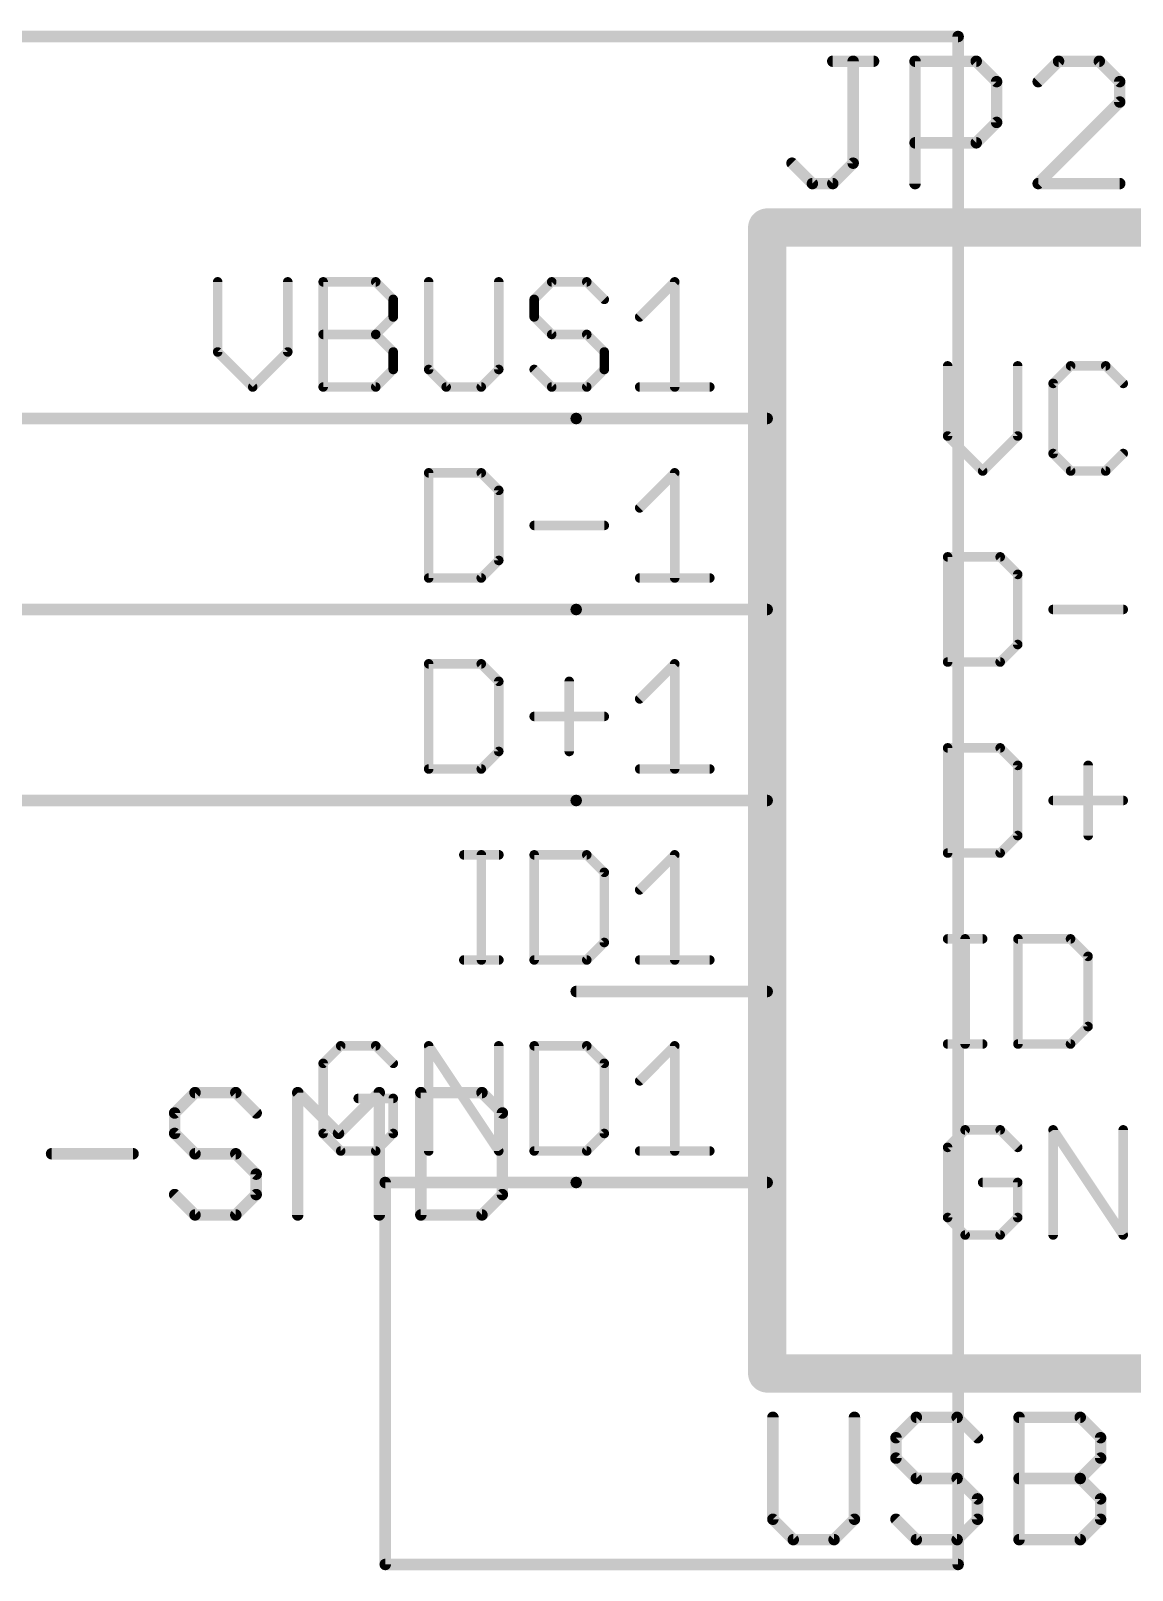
# Model space of a CAD drawing. Extents: x -12 to 175, y 0 to 78.
# Drawn here: x 107.05 to 121.7, y 17.7 to 38.18 of the extents above; entities that cross this region are included whole.
import ezdxf

# ---------------------------------------------------------------- set-up
doc = ezdxf.new("R2010")
doc.units = 0
for name, color, linetype in [('91', 82, 'CONTINUOUS'), ('94', 22, 'CONTINUOUS'), ('95', 253, 'CONTINUOUS'), ('96', 253, 'CONTINUOUS')]:
    doc.layers.add(name, color=color, linetype=linetype)

msp = doc.modelspace()

# ---------------------------------------------------------------- linework, layer by layer
at = {"layer": '91', "const_width": 0.1524}
for points in [[(119.38, 38.1), (96.52, 38.1)], [(119.38, 17.78), (119.38, 38.1)], [(96.52, 33.02), (114.3, 33.02)], [(96.52, 30.48), (114.3, 30.48)], [(96.52, 27.94), (114.3, 27.94)], [(114.3, 22.86), (111.76, 22.86)], [(111.76, 22.86), (111.76, 17.78)], [(111.76, 17.78), (119.38, 17.78)]]:
    msp.add_lwpolyline(points, dxfattribs=at)
at = {"layer": '91', "const_width": 0.0762}
for points in [[(119.4181, 38.1, 1), (119.3419, 38.1)], [(119.38, 38.0619, 1), (119.38, 38.1381)], [(114.3, 32.9819, 1), (114.3, 33.0581)], [(114.3, 30.4419, 1), (114.3, 30.5181)], [(114.3, 27.9019, 1), (114.3, 27.9781)], [(111.76, 22.8981, 1), (111.76, 22.8219)], [(111.7981, 22.86, 1), (111.7219, 22.86)], [(114.3, 22.8219, 1), (114.3, 22.8981)], [(111.76, 17.8181, 1), (111.76, 17.7419)], [(111.7219, 17.78, 1), (111.7981, 17.78)], [(119.3419, 17.78, 1), (119.4181, 17.78)], [(119.38, 17.7419, 1), (119.38, 17.8181)]]:
    msp.add_lwpolyline(points, format="xyb", dxfattribs=at)
at = {"layer": '94'}
for points, const_width in [([(116.84, 35.56), (116.84, 20.32)], 0.508), ([(127, 35.56), (116.84, 35.56)], 0.508), ([(114.3, 33.02), (116.84, 33.02)], 0.1524), ([(114.3, 30.48), (116.84, 30.48)], 0.1524), ([(114.3, 27.94), (116.84, 27.94)], 0.1524), ([(114.3, 25.4), (116.84, 25.4)], 0.1524), ([(114.3, 22.86), (116.84, 22.86)], 0.1524), ([(116.84, 20.32), (127, 20.32)], 0.508)]:
    msp.add_lwpolyline(points, dxfattribs=dict(at, const_width=const_width))
for points, const_width in [([(116.967, 35.56, 1), (116.713, 35.56)], 0.254), ([(116.84, 35.687, 1), (116.84, 35.433)], 0.254), ([(114.3, 33.0581, 1), (114.3, 32.9819)], 0.0762), ([(116.84, 32.9819, 1), (116.84, 33.0581)], 0.0762), ([(114.3, 30.5181, 1), (114.3, 30.4419)], 0.0762), ([(116.84, 30.4419, 1), (116.84, 30.5181)], 0.0762), ([(114.3, 27.9781, 1), (114.3, 27.9019)], 0.0762), ([(116.84, 27.9019, 1), (116.84, 27.9781)], 0.0762), ([(114.3, 25.4381, 1), (114.3, 25.3619)], 0.0762), ([(116.84, 25.3619, 1), (116.84, 25.4381)], 0.0762), ([(114.3, 22.8981, 1), (114.3, 22.8219)], 0.0762), ([(116.84, 22.8219, 1), (116.84, 22.8981)], 0.0762), ([(116.84, 20.447, 1), (116.84, 20.193)], 0.254), ([(116.713, 20.32, 1), (116.967, 20.32)], 0.254)]:
    msp.add_lwpolyline(points, format="xyb", dxfattribs=dict(at, const_width=const_width))
at = {"layer": '95'}
for points, const_width in [([(117.7125, 37.7712), (118.2549, 37.7712)], 0.1524), ([(117.9837, 36.4154), (117.9837, 37.7712)], 0.1524), ([(118.8074, 36.1442), (118.8074, 37.7712)], 0.1524), ([(118.8074, 37.7712), (119.6209, 37.7712)], 0.1524), ([(119.6209, 37.7712), (119.892, 37.5)], 0.1524), ([(120.7157, 37.7712), (120.4445, 37.5)], 0.1524), ([(121.258, 37.7712), (120.7157, 37.7712)], 0.1524), ([(121.5292, 37.5), (121.258, 37.7712)], 0.1524), ([(119.892, 37.5), (119.892, 36.9577)], 0.1524), ([(121.5292, 37.2289), (121.5292, 37.5)], 0.1524), ([(120.4445, 36.1442), (121.5292, 37.2289)], 0.1524), ([(119.892, 36.9577), (119.6209, 36.6865)], 0.1524), ([(119.6209, 36.6865), (118.8074, 36.6865)], 0.1524), ([(117.1702, 36.4154), (117.4414, 36.1442)], 0.1524), ([(117.7125, 36.1442), (117.9837, 36.4154)], 0.1524), ([(117.4414, 36.1442), (117.7125, 36.1442)], 0.1524), ([(121.5292, 36.1442), (120.4445, 36.1442)], 0.1524), ([(109.5315, 34.8373), (109.5315, 33.9052)], 0.127), ([(110.4636, 33.9052), (110.4636, 34.8373)], 0.127), ([(110.9348, 33.4391), (110.9348, 34.8373)], 0.127), ([(110.9348, 34.8373), (111.6339, 34.8373)], 0.127), ([(111.6339, 34.8373), (111.8669, 34.6043)], 0.127), ([(112.3381, 34.8373), (112.3381, 33.6721)], 0.127), ([(113.2702, 33.6721), (113.2702, 34.8373)], 0.127), ([(113.9744, 34.8373), (113.7413, 34.6043)], 0.127), ([(114.4404, 34.8373), (113.9744, 34.8373)], 0.127), ([(114.6735, 34.6043), (114.4404, 34.8373)], 0.127), ([(115.1446, 34.3712), (115.6107, 34.8373)], 0.127), ([(115.6107, 34.8373), (115.6107, 33.4391)], 0.127), ([(111.8669, 34.6043), (111.8669, 34.3712)], 0.127), ([(113.7413, 34.6043), (113.7413, 34.3712)], 0.127), ([(111.8669, 34.3712), (111.6339, 34.1382)], 0.127), ([(113.7413, 34.3712), (113.9744, 34.1382)], 0.127), ([(110.9348, 34.1382), (111.6339, 34.1382)], 0.127), ([(111.6339, 34.1382), (111.8669, 33.9052)], 0.127), ([(113.9744, 34.1382), (114.4404, 34.1382)], 0.127), ([(114.4404, 34.1382), (114.6735, 33.9052)], 0.127), ([(109.5315, 33.9052), (109.9976, 33.4391)], 0.127), ([(109.9976, 33.4391), (110.4636, 33.9052)], 0.127), ([(111.8669, 33.9052), (111.8669, 33.6721)], 0.127), ([(114.6735, 33.9052), (114.6735, 33.6721)], 0.127), ([(119.2403, 33.7197), (119.2403, 32.7876)], 0.127), ([(120.1724, 32.7876), (120.1724, 33.7197)], 0.127), ([(120.8766, 33.7197), (120.6436, 33.4867)], 0.127), ([(121.3427, 33.7197), (120.8766, 33.7197)], 0.127), ([(121.5757, 33.4867), (121.3427, 33.7197)], 0.127), ([(111.8669, 33.6721), (111.6339, 33.4391)], 0.127), ([(112.3381, 33.6721), (112.5711, 33.4391)], 0.127), ([(113.0372, 33.4391), (113.2702, 33.6721)], 0.127), ([(113.9744, 33.4391), (113.7413, 33.6721)], 0.127), ([(114.6735, 33.6721), (114.4404, 33.4391)], 0.127), ([(111.6339, 33.4391), (110.9348, 33.4391)], 0.127), ([(112.5711, 33.4391), (113.0372, 33.4391)], 0.127), ([(114.4404, 33.4391), (113.9744, 33.4391)], 0.127), ([(115.1446, 33.4391), (116.0767, 33.4391)], 0.127), ([(120.6436, 33.4867), (120.6436, 32.5545)], 0.127), ([(119.2403, 32.7876), (119.7064, 32.3215)], 0.127), ([(119.7064, 32.3215), (120.1724, 32.7876)], 0.127), ([(120.6436, 32.5545), (120.8766, 32.3215)], 0.127), ([(121.3427, 32.3215), (121.5757, 32.5545)], 0.127), ([(112.3381, 32.2973), (112.3381, 30.8991)], 0.127), ([(113.0372, 32.2973), (112.3381, 32.2973)], 0.127), ([(113.2702, 32.0643), (113.0372, 32.2973)], 0.127), ([(115.1446, 31.8312), (115.6107, 32.2973)], 0.127), ([(115.6107, 32.2973), (115.6107, 30.8991)], 0.127), ([(120.8766, 32.3215), (121.3427, 32.3215)], 0.127), ([(113.2702, 31.1321), (113.2702, 32.0643)], 0.127), ([(113.7413, 31.5982), (114.6735, 31.5982)], 0.127), ([(113.0372, 30.8991), (113.2702, 31.1321)], 0.127), ([(119.2403, 31.1797), (119.2403, 29.7815)], 0.127), ([(119.9394, 31.1797), (119.2403, 31.1797)], 0.127), ([(120.1724, 30.9467), (119.9394, 31.1797)], 0.127), ([(112.3381, 30.8991), (113.0372, 30.8991)], 0.127), ([(115.1446, 30.8991), (116.0767, 30.8991)], 0.127), ([(120.1724, 30.0145), (120.1724, 30.9467)], 0.127), ([(120.6436, 30.4806), (121.5757, 30.4806)], 0.127), ([(119.9394, 29.7815), (120.1724, 30.0145)], 0.127), ([(112.3381, 29.7573), (112.3381, 28.3591)], 0.127), ([(113.0372, 29.7573), (112.3381, 29.7573)], 0.127), ([(113.2702, 29.5243), (113.0372, 29.7573)], 0.127), ([(115.1446, 29.2912), (115.6107, 29.7573)], 0.127), ([(115.6107, 29.7573), (115.6107, 28.3591)], 0.127), ([(119.2403, 29.7815), (119.9394, 29.7815)], 0.127), ([(113.2702, 28.5921), (113.2702, 29.5243)], 0.127), ([(114.2074, 29.5243), (114.2074, 28.5921)], 0.127), ([(113.7413, 29.0582), (114.6735, 29.0582)], 0.127), ([(119.2403, 28.6397), (119.2403, 27.2415)], 0.127), ([(119.9394, 28.6397), (119.2403, 28.6397)], 0.127), ([(120.1724, 28.4067), (119.9394, 28.6397)], 0.127), ([(113.0372, 28.3591), (113.2702, 28.5921)], 0.127), ([(120.1724, 27.4745), (120.1724, 28.4067)], 0.127), ([(121.1096, 28.4067), (121.1096, 27.4745)], 0.127), ([(112.3381, 28.3591), (113.0372, 28.3591)], 0.127), ([(115.1446, 28.3591), (116.0767, 28.3591)], 0.127), ([(120.6436, 27.9406), (121.5757, 27.9406)], 0.127), ([(119.9394, 27.2415), (120.1724, 27.4745)], 0.127), ([(112.8058, 27.2173), (113.2719, 27.2173)], 0.127), ([(113.0389, 25.8191), (113.0389, 27.2173)], 0.127), ([(113.7413, 27.2173), (113.7413, 25.8191)], 0.127), ([(114.4404, 27.2173), (113.7413, 27.2173)], 0.127), ([(114.6735, 26.9843), (114.4404, 27.2173)], 0.127), ([(115.1446, 26.7512), (115.6107, 27.2173)], 0.127), ([(115.6107, 27.2173), (115.6107, 25.8191)], 0.127), ([(119.2403, 27.2415), (119.9394, 27.2415)], 0.127), ([(114.6735, 26.0521), (114.6735, 26.9843)], 0.127), ([(114.4404, 25.8191), (114.6735, 26.0521)], 0.127), ([(119.2403, 26.0997), (119.7064, 26.0997)], 0.127), ([(119.4733, 24.7015), (119.4733, 26.0997)], 0.127), ([(120.1758, 26.0997), (120.1758, 24.7015)], 0.127), ([(120.8749, 26.0997), (120.1758, 26.0997)], 0.127), ([(121.1079, 25.8667), (120.8749, 26.0997)], 0.127), ([(112.8058, 25.8191), (113.2719, 25.8191)], 0.127), ([(113.7413, 25.8191), (114.4404, 25.8191)], 0.127), ([(115.1446, 25.8191), (116.0767, 25.8191)], 0.127), ([(121.1079, 24.9345), (121.1079, 25.8667)], 0.127), ([(120.8749, 24.7015), (121.1079, 24.9345)], 0.127), ([(111.1678, 24.6773), (110.9348, 24.4443)], 0.127), ([(111.6339, 24.6773), (111.1678, 24.6773)], 0.127), ([(111.8669, 24.4443), (111.6339, 24.6773)], 0.127), ([(112.3381, 23.2791), (112.3381, 24.6773)], 0.127), ([(112.3381, 24.6773), (113.2702, 23.2791)], 0.127), ([(113.2702, 23.2791), (113.2702, 24.6773)], 0.127), ([(113.7413, 24.6773), (113.7413, 23.2791)], 0.127), ([(114.4404, 24.6773), (113.7413, 24.6773)], 0.127), ([(114.6735, 24.4443), (114.4404, 24.6773)], 0.127), ([(115.1446, 24.2112), (115.6107, 24.6773)], 0.127), ([(115.6107, 24.6773), (115.6107, 23.2791)], 0.127), ([(119.2403, 24.7015), (119.7064, 24.7015)], 0.127), ([(120.1758, 24.7015), (120.8749, 24.7015)], 0.127), ([(110.9348, 24.4443), (110.9348, 23.5121)], 0.127), ([(114.6735, 23.5121), (114.6735, 24.4443)], 0.127), ([(111.8669, 23.9782), (111.4008, 23.9782)], 0.127), ([(111.8669, 23.5121), (111.8669, 23.9782)], 0.127), ([(110.9348, 23.5121), (111.1678, 23.2791)], 0.127), ([(111.6339, 23.2791), (111.8669, 23.5121)], 0.127), ([(114.4404, 23.2791), (114.6735, 23.5121)], 0.127), ([(119.4733, 23.5597), (119.2403, 23.3267)], 0.127), ([(119.9394, 23.5597), (119.4733, 23.5597)], 0.127), ([(120.1724, 23.3267), (119.9394, 23.5597)], 0.127), ([(120.6436, 22.1615), (120.6436, 23.5597)], 0.127), ([(120.6436, 23.5597), (121.5757, 22.1615)], 0.127), ([(121.5757, 22.1615), (121.5757, 23.5597)], 0.127), ([(111.1678, 23.2791), (111.6339, 23.2791)], 0.127), ([(113.7413, 23.2791), (114.4404, 23.2791)], 0.127), ([(115.1446, 23.2791), (116.0767, 23.2791)], 0.127), ([(119.2403, 23.3267), (119.2403, 22.3945)], 0.127), ([(120.1724, 22.8606), (119.7064, 22.8606)], 0.127), ([(120.1724, 22.3945), (120.1724, 22.8606)], 0.127), ([(119.2403, 22.3945), (119.4733, 22.1615)], 0.127), ([(119.9394, 22.1615), (120.1724, 22.3945)], 0.127), ([(119.4733, 22.1615), (119.9394, 22.1615)], 0.127)]:
    msp.add_lwpolyline(points, dxfattribs=dict(at, const_width=const_width))
for points, const_width in [([(117.7125, 37.8093, 1), (117.7125, 37.7331)], 0.0762), ([(118.0218, 37.7712, 1), (117.9456, 37.7712)], 0.0762), ([(118.2549, 37.7331, 1), (118.2549, 37.8093)], 0.0762), ([(118.8455, 37.7712, 1), (118.7693, 37.7712)], 0.0762), ([(118.8074, 37.8093, 1), (118.8074, 37.7331)], 0.0762), ([(119.6478, 37.7981, 1), (119.5939, 37.7442)], 0.0762), ([(119.6209, 37.7331, 1), (119.6209, 37.8093)], 0.0762), ([(120.7157, 37.8093, 1), (120.7157, 37.7331)], 0.0762), ([(120.7426, 37.7442, 1), (120.6887, 37.7981)], 0.0762), ([(121.2849, 37.7981, 1), (121.2311, 37.7442)], 0.0762), ([(121.258, 37.7331, 1), (121.258, 37.8093)], 0.0762), ([(119.9301, 37.5, 1), (119.8539, 37.5)], 0.0762), ([(119.8651, 37.4731, 1), (119.919, 37.527)], 0.0762), ([(120.4176, 37.527, 1), (120.4715, 37.4731)], 0.0762), ([(121.5673, 37.5, 1), (121.4911, 37.5)], 0.0762), ([(121.5022, 37.4731, 1), (121.5561, 37.527)], 0.0762), ([(121.4911, 37.2289, 1), (121.5673, 37.2289)], 0.0762), ([(121.5561, 37.2019, 1), (121.5022, 37.2558)], 0.0762), ([(119.8539, 36.9577, 1), (119.9301, 36.9577)], 0.0762), ([(119.919, 36.9308, 1), (119.8651, 36.9846)], 0.0762), ([(118.8074, 36.7246, 1), (118.8074, 36.6484)], 0.0762), ([(119.5939, 36.7135, 1), (119.6478, 36.6596)], 0.0762), ([(119.6209, 36.6484, 1), (119.6209, 36.7246)], 0.0762), ([(117.1971, 36.4423, 1), (117.1433, 36.3884)], 0.0762), ([(117.9456, 36.4154, 1), (118.0218, 36.4154)], 0.0762), ([(118.0106, 36.3884, 1), (117.9568, 36.4423)], 0.0762), ([(117.4414, 36.1823, 1), (117.4414, 36.1061)], 0.0762), ([(117.4144, 36.1173, 1), (117.4683, 36.1711)], 0.0762), ([(117.6856, 36.1711, 1), (117.7395, 36.1173)], 0.0762), ([(117.7125, 36.1061, 1), (117.7125, 36.1823)], 0.0762), ([(118.7693, 36.1442, 1), (118.8455, 36.1442)], 0.0762), ([(120.4445, 36.1823, 1), (120.4445, 36.1061)], 0.0762), ([(120.4176, 36.1711, 1), (120.4715, 36.1173)], 0.0762), ([(121.5292, 36.1061, 1), (121.5292, 36.1823)], 0.0762), ([(109.5633, 34.8373, 1), (109.4998, 34.8373)], 0.0635), ([(110.4954, 34.8373, 1), (110.4319, 34.8373)], 0.0635), ([(110.9665, 34.8373, 1), (110.903, 34.8373)], 0.0635), ([(110.9348, 34.869, 1), (110.9348, 34.8055)], 0.0635), ([(111.6563, 34.8597, 1), (111.6114, 34.8148)], 0.0635), ([(111.6339, 34.8055, 1), (111.6339, 34.869)], 0.0635), ([(112.3698, 34.8373, 1), (112.3063, 34.8373)], 0.0635), ([(113.3019, 34.8373, 1), (113.2384, 34.8373)], 0.0635), ([(113.9744, 34.869, 1), (113.9744, 34.8055)], 0.0635), ([(113.9968, 34.8148, 1), (113.9519, 34.8597)], 0.0635), ([(114.4629, 34.8597, 1), (114.418, 34.8148)], 0.0635), ([(114.4404, 34.8055, 1), (114.4404, 34.869)], 0.0635), ([(115.6424, 34.8373, 1), (115.5789, 34.8373)], 0.0635), ([(115.6331, 34.8148, 1), (115.5882, 34.8597)], 0.0635), ([(111.8987, 34.6043, 1), (111.8352, 34.6043)], 0.0635), ([(111.8445, 34.5818, 1), (111.8894, 34.6267)], 0.0635), ([(113.7731, 34.6043, 1), (113.7096, 34.6043)], 0.0635), ([(113.7189, 34.6267, 1), (113.7638, 34.5818)], 0.0635), ([(114.651, 34.5818, 1), (114.6959, 34.6267)], 0.0635), ([(111.8352, 34.3712, 1), (111.8987, 34.3712)], 0.0635), ([(111.8894, 34.3488, 1), (111.8445, 34.3937)], 0.0635), ([(113.7096, 34.3712, 1), (113.7731, 34.3712)], 0.0635), ([(113.7638, 34.3937, 1), (113.7189, 34.3488)], 0.0635), ([(115.1222, 34.3937, 1), (115.1671, 34.3488)], 0.0635), ([(110.9348, 34.1699, 1), (110.9348, 34.1064)], 0.0635), ([(111.6563, 34.1606, 1), (111.6114, 34.1157)], 0.0635), ([(111.6114, 34.1606, 1), (111.6563, 34.1157)], 0.0635), ([(111.6339, 34.1064, 1), (111.6339, 34.1699)], 0.0635), ([(113.9744, 34.1699, 1), (113.9744, 34.1064)], 0.0635), ([(113.9519, 34.1157, 1), (113.9968, 34.1606)], 0.0635), ([(114.4629, 34.1606, 1), (114.418, 34.1157)], 0.0635), ([(114.4404, 34.1064, 1), (114.4404, 34.1699)], 0.0635), ([(109.4998, 33.9052, 1), (109.5633, 33.9052)], 0.0635), ([(109.554, 33.9276, 1), (109.5091, 33.8827)], 0.0635), ([(110.4319, 33.9052, 1), (110.4954, 33.9052)], 0.0635), ([(110.4861, 33.8827, 1), (110.4412, 33.9276)], 0.0635), ([(111.8987, 33.9052, 1), (111.8352, 33.9052)], 0.0635), ([(111.8445, 33.8827, 1), (111.8894, 33.9276)], 0.0635), ([(114.7052, 33.9052, 1), (114.6417, 33.9052)], 0.0635), ([(114.651, 33.8827, 1), (114.6959, 33.9276)], 0.0635), ([(119.2721, 33.7197, 1), (119.2086, 33.7197)], 0.0635), ([(120.2042, 33.7197, 1), (120.1407, 33.7197)], 0.0635), ([(120.8766, 33.7514, 1), (120.8766, 33.6879)], 0.0635), ([(120.8991, 33.6972, 1), (120.8542, 33.7421)], 0.0635), ([(121.3651, 33.7421, 1), (121.3202, 33.6972)], 0.0635), ([(121.3427, 33.6879, 1), (121.3427, 33.7514)], 0.0635), ([(111.8352, 33.6721, 1), (111.8987, 33.6721)], 0.0635), ([(111.8894, 33.6497, 1), (111.8445, 33.6946)], 0.0635), ([(112.3063, 33.6721, 1), (112.3698, 33.6721)], 0.0635), ([(112.3605, 33.6946, 1), (112.3156, 33.6497)], 0.0635), ([(113.2384, 33.6721, 1), (113.3019, 33.6721)], 0.0635), ([(113.2926, 33.6497, 1), (113.2477, 33.6946)], 0.0635), ([(113.7638, 33.6946, 1), (113.7189, 33.6497)], 0.0635), ([(114.6417, 33.6721, 1), (114.7052, 33.6721)], 0.0635), ([(114.6959, 33.6497, 1), (114.651, 33.6946)], 0.0635), ([(109.9751, 33.4616, 1), (110.02, 33.4166)], 0.0635), ([(109.9751, 33.4166, 1), (110.02, 33.4616)], 0.0635), ([(110.9348, 33.4709, 1), (110.9348, 33.4074)], 0.0635), ([(110.903, 33.4391, 1), (110.9665, 33.4391)], 0.0635), ([(111.6114, 33.4616, 1), (111.6563, 33.4166)], 0.0635), ([(111.6339, 33.4074, 1), (111.6339, 33.4709)], 0.0635), ([(112.5711, 33.4709, 1), (112.5711, 33.4074)], 0.0635), ([(112.5486, 33.4166, 1), (112.5935, 33.4616)], 0.0635), ([(113.0147, 33.4616, 1), (113.0596, 33.4166)], 0.0635), ([(113.0372, 33.4074, 1), (113.0372, 33.4709)], 0.0635), ([(113.9744, 33.4709, 1), (113.9744, 33.4074)], 0.0635), ([(113.9519, 33.4166, 1), (113.9968, 33.4616)], 0.0635), ([(114.418, 33.4616, 1), (114.4629, 33.4166)], 0.0635), ([(114.4404, 33.4074, 1), (114.4404, 33.4709)], 0.0635), ([(115.1446, 33.4709, 1), (115.1446, 33.4074)], 0.0635), ([(115.5789, 33.4391, 1), (115.6424, 33.4391)], 0.0635), ([(116.0767, 33.4074, 1), (116.0767, 33.4709)], 0.0635), ([(120.6753, 33.4867, 1), (120.6118, 33.4867)], 0.0635), ([(120.6211, 33.5091, 1), (120.666, 33.4642)], 0.0635), ([(121.5533, 33.4642, 1), (121.5982, 33.5091)], 0.0635), ([(119.2628, 32.81, 1), (119.2178, 32.7651)], 0.0635), ([(119.2086, 32.7876, 1), (119.2721, 32.7876)], 0.0635), ([(120.1407, 32.7876, 1), (120.2042, 32.7876)], 0.0635), ([(120.1949, 32.7651, 1), (120.15, 32.81)], 0.0635), ([(120.666, 32.577, 1), (120.6211, 32.5321)], 0.0635), ([(120.6118, 32.5545, 1), (120.6753, 32.5545)], 0.0635), ([(121.5982, 32.5321, 1), (121.5533, 32.577)], 0.0635), ([(112.3698, 32.2973, 1), (112.3063, 32.2973)], 0.0635), ([(112.3381, 32.329, 1), (112.3381, 32.2655)], 0.0635), ([(113.0596, 32.3197, 1), (113.0147, 32.2748)], 0.0635), ([(113.0372, 32.2655, 1), (113.0372, 32.329)], 0.0635), ([(115.6424, 32.2973, 1), (115.5789, 32.2973)], 0.0635), ([(115.6331, 32.2748, 1), (115.5882, 32.3197)], 0.0635), ([(119.6839, 32.344, 1), (119.7288, 32.299)], 0.0635), ([(119.6839, 32.299, 1), (119.7288, 32.344)], 0.0635), ([(120.8766, 32.3533, 1), (120.8766, 32.2897)], 0.0635), ([(120.8542, 32.299, 1), (120.8991, 32.344)], 0.0635), ([(121.3202, 32.344, 1), (121.3651, 32.299)], 0.0635), ([(121.3427, 32.2897, 1), (121.3427, 32.3533)], 0.0635), ([(113.3019, 32.0643, 1), (113.2384, 32.0643)], 0.0635), ([(113.2477, 32.0418, 1), (113.2926, 32.0867)], 0.0635), ([(115.1222, 31.8537, 1), (115.1671, 31.8088)], 0.0635), ([(113.7413, 31.6299, 1), (113.7413, 31.5664)], 0.0635), ([(114.6735, 31.5664, 1), (114.6735, 31.6299)], 0.0635), ([(113.2384, 31.1321, 1), (113.3019, 31.1321)], 0.0635), ([(113.2926, 31.1097, 1), (113.2477, 31.1546)], 0.0635), ([(119.2403, 31.2114, 1), (119.2403, 31.1479)], 0.0635), ([(119.2721, 31.1797, 1), (119.2086, 31.1797)], 0.0635), ([(119.9618, 31.2021, 1), (119.9169, 31.1572)], 0.0635), ([(119.9394, 31.1479, 1), (119.9394, 31.2114)], 0.0635), ([(112.3063, 30.8991, 1), (112.3698, 30.8991)], 0.0635), ([(112.3381, 30.9308, 1), (112.3381, 30.8674)], 0.0635), ([(113.0147, 30.9216, 1), (113.0596, 30.8766)], 0.0635), ([(113.0372, 30.8674, 1), (113.0372, 30.9308)], 0.0635), ([(115.1446, 30.9308, 1), (115.1446, 30.8674)], 0.0635), ([(115.5789, 30.8991, 1), (115.6424, 30.8991)], 0.0635), ([(116.0767, 30.8674, 1), (116.0767, 30.9308)], 0.0635), ([(120.2042, 30.9467, 1), (120.1407, 30.9467)], 0.0635), ([(120.15, 30.9242, 1), (120.1949, 30.9691)], 0.0635), ([(120.6436, 30.5123, 1), (120.6436, 30.4488)], 0.0635), ([(121.5757, 30.4488, 1), (121.5757, 30.5123)], 0.0635), ([(120.1407, 30.0145, 1), (120.2042, 30.0145)], 0.0635), ([(120.1949, 29.9921, 1), (120.15, 30.037)], 0.0635), ([(112.3698, 29.7573, 1), (112.3063, 29.7573)], 0.0635), ([(112.3381, 29.789, 1), (112.3381, 29.7255)], 0.0635), ([(113.0596, 29.7797, 1), (113.0147, 29.7348)], 0.0635), ([(113.0372, 29.7255, 1), (113.0372, 29.789)], 0.0635), ([(115.6424, 29.7573, 1), (115.5789, 29.7573)], 0.0635), ([(115.6331, 29.7348, 1), (115.5882, 29.7797)], 0.0635), ([(119.2403, 29.8133, 1), (119.2403, 29.7498)], 0.0635), ([(119.2086, 29.7815, 1), (119.2721, 29.7815)], 0.0635), ([(119.9169, 29.804, 1), (119.9618, 29.759)], 0.0635), ([(119.9394, 29.7498, 1), (119.9394, 29.8133)], 0.0635), ([(113.3019, 29.5243, 1), (113.2384, 29.5243)], 0.0635), ([(113.2477, 29.5018, 1), (113.2926, 29.5467)], 0.0635), ([(114.2392, 29.5243, 1), (114.1757, 29.5243)], 0.0635), ([(115.1222, 29.3137, 1), (115.1671, 29.2688)], 0.0635), ([(113.7413, 29.0899, 1), (113.7413, 29.0264)], 0.0635), ([(114.6735, 29.0264, 1), (114.6735, 29.0899)], 0.0635), ([(119.2403, 28.6714, 1), (119.2403, 28.6079)], 0.0635), ([(119.2721, 28.6397, 1), (119.2086, 28.6397)], 0.0635), ([(119.9618, 28.6621, 1), (119.9169, 28.6172)], 0.0635), ([(119.9394, 28.6079, 1), (119.9394, 28.6714)], 0.0635), ([(113.2384, 28.5921, 1), (113.3019, 28.5921)], 0.0635), ([(113.2926, 28.5697, 1), (113.2477, 28.6146)], 0.0635), ([(114.1757, 28.5921, 1), (114.2392, 28.5921)], 0.0635), ([(120.2042, 28.4067, 1), (120.1407, 28.4067)], 0.0635), ([(120.15, 28.3842, 1), (120.1949, 28.4291)], 0.0635), ([(121.1414, 28.4067, 1), (121.0779, 28.4067)], 0.0635), ([(112.3063, 28.3591, 1), (112.3698, 28.3591)], 0.0635), ([(112.3381, 28.3909, 1), (112.3381, 28.3274)], 0.0635), ([(113.0147, 28.3816, 1), (113.0596, 28.3366)], 0.0635), ([(113.0372, 28.3274, 1), (113.0372, 28.3909)], 0.0635), ([(115.1446, 28.3909, 1), (115.1446, 28.3274)], 0.0635), ([(115.5789, 28.3591, 1), (115.6424, 28.3591)], 0.0635), ([(116.0767, 28.3274, 1), (116.0767, 28.3909)], 0.0635), ([(120.6436, 27.9723, 1), (120.6436, 27.9088)], 0.0635), ([(121.5757, 27.9088, 1), (121.5757, 27.9723)], 0.0635), ([(120.1407, 27.4745, 1), (120.2042, 27.4745)], 0.0635), ([(120.1949, 27.4521, 1), (120.15, 27.497)], 0.0635), ([(121.0779, 27.4745, 1), (121.1414, 27.4745)], 0.0635), ([(112.8058, 27.249, 1), (112.8058, 27.1855)], 0.0635), ([(113.0706, 27.2173, 1), (113.0071, 27.2173)], 0.0635), ([(113.2719, 27.1855, 1), (113.2719, 27.249)], 0.0635), ([(113.7731, 27.2173, 1), (113.7096, 27.2173)], 0.0635), ([(113.7413, 27.249, 1), (113.7413, 27.1855)], 0.0635), ([(114.4629, 27.2397, 1), (114.418, 27.1948)], 0.0635), ([(114.4404, 27.1855, 1), (114.4404, 27.249)], 0.0635), ([(115.6424, 27.2173, 1), (115.5789, 27.2173)], 0.0635), ([(115.6331, 27.1948, 1), (115.5882, 27.2397)], 0.0635), ([(119.2403, 27.2733, 1), (119.2403, 27.2098)], 0.0635), ([(119.2086, 27.2415, 1), (119.2721, 27.2415)], 0.0635), ([(119.9169, 27.264, 1), (119.9618, 27.219)], 0.0635), ([(119.9394, 27.2098, 1), (119.9394, 27.2733)], 0.0635), ([(114.7052, 26.9843, 1), (114.6417, 26.9843)], 0.0635), ([(114.651, 26.9618, 1), (114.6959, 27.0067)], 0.0635), ([(115.1222, 26.7737, 1), (115.1671, 26.7288)], 0.0635), ([(114.6417, 26.0521, 1), (114.7052, 26.0521)], 0.0635), ([(114.6959, 26.0297, 1), (114.651, 26.0746)], 0.0635), ([(119.2403, 26.1314, 1), (119.2403, 26.0679)], 0.0635), ([(119.5051, 26.0997, 1), (119.4416, 26.0997)], 0.0635), ([(119.7064, 26.0679, 1), (119.7064, 26.1314)], 0.0635), ([(120.2076, 26.0997, 1), (120.1441, 26.0997)], 0.0635), ([(120.1758, 26.1314, 1), (120.1758, 26.0679)], 0.0635), ([(120.8974, 26.1221, 1), (120.8525, 26.0772)], 0.0635), ([(120.8749, 26.0679, 1), (120.8749, 26.1314)], 0.0635), ([(112.8058, 25.8509, 1), (112.8058, 25.7874)], 0.0635), ([(113.0071, 25.8191, 1), (113.0706, 25.8191)], 0.0635), ([(113.2719, 25.7874, 1), (113.2719, 25.8509)], 0.0635), ([(113.7413, 25.8509, 1), (113.7413, 25.7874)], 0.0635), ([(113.7096, 25.8191, 1), (113.7731, 25.8191)], 0.0635), ([(114.418, 25.8416, 1), (114.4629, 25.7966)], 0.0635), ([(114.4404, 25.7874, 1), (114.4404, 25.8509)], 0.0635), ([(115.1446, 25.8509, 1), (115.1446, 25.7874)], 0.0635), ([(115.5789, 25.8191, 1), (115.6424, 25.8191)], 0.0635), ([(116.0767, 25.7874, 1), (116.0767, 25.8509)], 0.0635), ([(121.1397, 25.8667, 1), (121.0762, 25.8667)], 0.0635), ([(121.0855, 25.8442, 1), (121.1304, 25.8891)], 0.0635), ([(121.1304, 24.9121, 1), (121.0855, 24.957)], 0.0635), ([(121.0762, 24.9345, 1), (121.1397, 24.9345)], 0.0635), ([(111.1678, 24.709, 1), (111.1678, 24.6455)], 0.0635), ([(111.1903, 24.6548, 1), (111.1454, 24.6997)], 0.0635), ([(111.6563, 24.6997, 1), (111.6114, 24.6548)], 0.0635), ([(111.6339, 24.6455, 1), (111.6339, 24.709)], 0.0635), ([(112.3698, 24.6773, 1), (112.3063, 24.6773)], 0.0635), ([(112.3645, 24.6949, 1), (112.3116, 24.6597)], 0.0635), ([(113.3019, 24.6773, 1), (113.2384, 24.6773)], 0.0635), ([(113.7731, 24.6773, 1), (113.7096, 24.6773)], 0.0635), ([(113.7413, 24.709, 1), (113.7413, 24.6455)], 0.0635), ([(114.4629, 24.6997, 1), (114.418, 24.6548)], 0.0635), ([(114.4404, 24.6455, 1), (114.4404, 24.709)], 0.0635), ([(115.6424, 24.6773, 1), (115.5789, 24.6773)], 0.0635), ([(115.6331, 24.6548, 1), (115.5882, 24.6997)], 0.0635), ([(119.2403, 24.7333, 1), (119.2403, 24.6698)], 0.0635), ([(119.4416, 24.7015, 1), (119.5051, 24.7015)], 0.0635), ([(119.7064, 24.6698, 1), (119.7064, 24.7333)], 0.0635), ([(120.1758, 24.7333, 1), (120.1758, 24.6698)], 0.0635), ([(120.1441, 24.7015, 1), (120.2076, 24.7015)], 0.0635), ([(120.8525, 24.724, 1), (120.8974, 24.679)], 0.0635), ([(120.8749, 24.6698, 1), (120.8749, 24.7333)], 0.0635), ([(110.9665, 24.4443, 1), (110.903, 24.4443)], 0.0635), ([(110.9123, 24.4667, 1), (110.9572, 24.4218)], 0.0635), ([(111.8445, 24.4218, 1), (111.8894, 24.4667)], 0.0635), ([(114.7052, 24.4443, 1), (114.6417, 24.4443)], 0.0635), ([(114.651, 24.4218, 1), (114.6959, 24.4667)], 0.0635), ([(115.1222, 24.2337, 1), (115.1671, 24.1888)], 0.0635), ([(111.4008, 24.0099, 1), (111.4008, 23.9464)], 0.0635), ([(111.8987, 23.9782, 1), (111.8352, 23.9782)], 0.0635), ([(111.8669, 23.9464, 1), (111.8669, 24.0099)], 0.0635), ([(110.9572, 23.5346, 1), (110.9123, 23.4897)], 0.0635), ([(110.903, 23.5121, 1), (110.9665, 23.5121)], 0.0635), ([(111.8352, 23.5121, 1), (111.8987, 23.5121)], 0.0635), ([(111.8894, 23.4897, 1), (111.8445, 23.5346)], 0.0635), ([(114.6417, 23.5121, 1), (114.7052, 23.5121)], 0.0635), ([(114.6959, 23.4897, 1), (114.651, 23.5346)], 0.0635), ([(119.4733, 23.5914, 1), (119.4733, 23.5279)], 0.0635), ([(119.4958, 23.5372, 1), (119.4509, 23.5821)], 0.0635), ([(119.9618, 23.5821, 1), (119.9169, 23.5372)], 0.0635), ([(119.9394, 23.5279, 1), (119.9394, 23.5914)], 0.0635), ([(120.6753, 23.5597, 1), (120.6118, 23.5597)], 0.0635), ([(120.67, 23.5773, 1), (120.6172, 23.5421)], 0.0635), ([(121.6075, 23.5597, 1), (121.544, 23.5597)], 0.0635), ([(111.1678, 23.3108, 1), (111.1678, 23.2474)], 0.0635), ([(111.6339, 23.2474, 1), (111.6339, 23.3108)], 0.0635), ([(113.7413, 23.3108, 1), (113.7413, 23.2474)], 0.0635), ([(114.4404, 23.2474, 1), (114.4404, 23.3108)], 0.0635), ([(115.1446, 23.3108, 1), (115.1446, 23.2474)], 0.0635), ([(116.0767, 23.2474, 1), (116.0767, 23.3108)], 0.0635), ([(119.2178, 23.3491, 1), (119.2628, 23.3042)], 0.0635), ([(119.2721, 23.3267, 1), (119.2086, 23.3267)], 0.0635), ([(120.15, 23.3042, 1), (120.1949, 23.3491)], 0.0635), ([(111.1454, 23.2566, 1), (111.1903, 23.3016)], 0.0635), ([(111.6114, 23.3016, 1), (111.6563, 23.2566)], 0.0635), ([(112.3063, 23.2791, 1), (112.3698, 23.2791)], 0.0635), ([(113.2384, 23.2791, 1), (113.3019, 23.2791)], 0.0635), ([(113.2438, 23.2615, 1), (113.2966, 23.2967)], 0.0635), ([(113.7096, 23.2791, 1), (113.7731, 23.2791)], 0.0635), ([(114.418, 23.3016, 1), (114.4629, 23.2566)], 0.0635), ([(115.5789, 23.2791, 1), (115.6424, 23.2791)], 0.0635), ([(119.7064, 22.8923, 1), (119.7064, 22.8288)], 0.0635), ([(120.2042, 22.8606, 1), (120.1407, 22.8606)], 0.0635), ([(120.1724, 22.8288, 1), (120.1724, 22.8923)], 0.0635), ([(119.2628, 22.417, 1), (119.2178, 22.3721)], 0.0635), ([(119.2086, 22.3945, 1), (119.2721, 22.3945)], 0.0635), ([(120.1407, 22.3945, 1), (120.2042, 22.3945)], 0.0635), ([(120.1949, 22.3721, 1), (120.15, 22.417)], 0.0635), ([(119.4733, 22.1932, 1), (119.4733, 22.1298)], 0.0635), ([(119.4509, 22.139, 1), (119.4958, 22.184)], 0.0635), ([(119.9169, 22.184, 1), (119.9618, 22.139)], 0.0635), ([(119.9394, 22.1298, 1), (119.9394, 22.1932)], 0.0635), ([(120.6118, 22.1615, 1), (120.6753, 22.1615)], 0.0635), ([(121.544, 22.1615, 1), (121.6075, 22.1615)], 0.0635), ([(121.5493, 22.1439, 1), (121.6021, 22.1791)], 0.0635)]:
    msp.add_lwpolyline(points, format="xyb", dxfattribs=dict(at, const_width=const_width))
at = {"layer": '96', "const_width": 0.1524}
for points in [[(109.2303, 24.0552), (108.9591, 23.784)], [(109.7726, 24.0552), (109.2303, 24.0552)], [(110.0438, 23.784), (109.7726, 24.0552)], [(110.5963, 22.4282), (110.5963, 24.0552)], [(110.5963, 24.0552), (111.1386, 23.5129)], [(111.1386, 23.5129), (111.681, 24.0552)], [(111.681, 24.0552), (111.681, 22.4282)], [(112.2335, 24.0552), (112.2335, 22.4282)], [(113.0469, 24.0552), (112.2335, 24.0552)], [(113.3181, 23.784), (113.0469, 24.0552)], [(108.9591, 23.784), (108.9591, 23.5129)], [(113.3181, 22.6994), (113.3181, 23.784)], [(108.9591, 23.5129), (109.2303, 23.2417)], [(107.322, 23.2417), (108.4066, 23.2417)], [(109.2303, 23.2417), (109.7726, 23.2417)], [(109.7726, 23.2417), (110.0438, 22.9705)], [(110.0438, 22.9705), (110.0438, 22.6994)], [(109.2303, 22.4282), (108.9591, 22.6994)], [(110.0438, 22.6994), (109.7726, 22.4282)], [(113.0469, 22.4282), (113.3181, 22.6994)], [(109.7726, 22.4282), (109.2303, 22.4282)], [(112.2335, 22.4282), (113.0469, 22.4282)], [(116.9162, 19.7372), (116.9162, 18.3814)], [(118.0009, 18.3814), (118.0009, 19.7372)], [(118.8245, 19.7372), (118.5534, 19.466)], [(119.3668, 19.7372), (118.8245, 19.7372)], [(119.638, 19.466), (119.3668, 19.7372)], [(120.1905, 18.1102), (120.1905, 19.7372)], [(120.1905, 19.7372), (121.004, 19.7372)], [(121.004, 19.7372), (121.2752, 19.466)], [(118.5534, 19.466), (118.5534, 19.1949)], [(121.2752, 19.466), (121.2752, 19.1949)], [(118.5534, 19.1949), (118.8245, 18.9237)], [(121.2752, 19.1949), (121.004, 18.9237)], [(118.8245, 18.9237), (119.3668, 18.9237)], [(119.3668, 18.9237), (119.638, 18.6525)], [(120.1905, 18.9237), (121.004, 18.9237)], [(121.004, 18.9237), (121.2752, 18.6525)], [(119.638, 18.6525), (119.638, 18.3814)], [(121.2752, 18.6525), (121.2752, 18.3814)], [(116.9162, 18.3814), (117.1874, 18.1102)], [(117.7297, 18.1102), (118.0009, 18.3814)], [(118.8245, 18.1102), (118.5534, 18.3814)], [(119.638, 18.3814), (119.3668, 18.1102)], [(121.2752, 18.3814), (121.004, 18.1102)], [(117.1874, 18.1102), (117.7297, 18.1102)], [(119.3668, 18.1102), (118.8245, 18.1102)], [(121.004, 18.1102), (120.1905, 18.1102)]]:
    msp.add_lwpolyline(points, dxfattribs=at)
at = {"layer": '96', "const_width": 0.0762}
for points in [[(109.2303, 24.0933, 1), (109.2303, 24.0171)], [(109.2572, 24.0282, 1), (109.2034, 24.0821)], [(109.7996, 24.0821, 1), (109.7457, 24.0282)], [(109.7726, 24.0171, 1), (109.7726, 24.0933)], [(110.6344, 24.0552, 1), (110.5582, 24.0552)], [(110.6232, 24.0821, 1), (110.5694, 24.0282)], [(111.7191, 24.0552, 1), (111.6429, 24.0552)], [(111.7079, 24.0282, 1), (111.654, 24.0821)], [(112.2716, 24.0552, 1), (112.1954, 24.0552)], [(112.2335, 24.0933, 1), (112.2335, 24.0171)], [(113.0739, 24.0821, 1), (113.02, 24.0282)], [(113.0469, 24.0171, 1), (113.0469, 24.0933)], [(108.9972, 23.784, 1), (108.921, 23.784)], [(108.9322, 23.811, 1), (108.9861, 23.7571)], [(110.0169, 23.7571, 1), (110.0707, 23.811)], [(113.3562, 23.784, 1), (113.28, 23.784)], [(113.2912, 23.7571, 1), (113.345, 23.811)], [(108.9861, 23.5398, 1), (108.9322, 23.4859)], [(108.921, 23.5129, 1), (108.9972, 23.5129)], [(111.1117, 23.5398, 1), (111.1656, 23.4859)], [(111.1117, 23.4859, 1), (111.1656, 23.5398)], [(107.322, 23.2798, 1), (107.322, 23.2036)], [(108.4066, 23.2036, 1), (108.4066, 23.2798)], [(109.2303, 23.2798, 1), (109.2303, 23.2036)], [(109.2034, 23.2148, 1), (109.2572, 23.2686)], [(109.7996, 23.2686, 1), (109.7457, 23.2148)], [(109.7726, 23.2036, 1), (109.7726, 23.2798)], [(110.0819, 22.9705, 1), (110.0057, 22.9705)], [(110.0169, 22.9436, 1), (110.0707, 22.9975)], [(108.9861, 22.7263, 1), (108.9322, 22.6724)], [(110.0057, 22.6994, 1), (110.0819, 22.6994)], [(110.0707, 22.6724, 1), (110.0169, 22.7263)], [(113.28, 22.6994, 1), (113.3562, 22.6994)], [(113.345, 22.6724, 1), (113.2912, 22.7263)], [(109.2303, 22.4663, 1), (109.2303, 22.3901)], [(109.2034, 22.4013, 1), (109.2572, 22.4551)], [(109.7457, 22.4551, 1), (109.7996, 22.4013)], [(109.7726, 22.3901, 1), (109.7726, 22.4663)], [(110.5582, 22.4282, 1), (110.6344, 22.4282)], [(111.6429, 22.4282, 1), (111.7191, 22.4282)], [(112.2335, 22.4663, 1), (112.2335, 22.3901)], [(112.1954, 22.4282, 1), (112.2716, 22.4282)], [(113.02, 22.4551, 1), (113.0739, 22.4013)], [(113.0469, 22.3901, 1), (113.0469, 22.4663)], [(116.9543, 19.7372, 1), (116.8781, 19.7372)], [(118.039, 19.7372, 1), (117.9628, 19.7372)], [(118.8245, 19.7753, 1), (118.8245, 19.6991)], [(118.8515, 19.7102, 1), (118.7976, 19.7641)], [(119.3938, 19.7641, 1), (119.3399, 19.7102)], [(119.3668, 19.6991, 1), (119.3668, 19.7753)], [(120.2286, 19.7372, 1), (120.1524, 19.7372)], [(120.1905, 19.7753, 1), (120.1905, 19.6991)], [(121.0309, 19.7641, 1), (120.9771, 19.7102)], [(121.004, 19.6991, 1), (121.004, 19.7753)], [(118.5264, 19.493, 1), (118.5803, 19.4391)], [(118.5915, 19.466, 1), (118.5153, 19.466)], [(119.6111, 19.4391, 1), (119.665, 19.493)], [(121.3133, 19.466, 1), (121.2371, 19.466)], [(121.2482, 19.4391, 1), (121.3021, 19.493)], [(118.5803, 19.2218, 1), (118.5264, 19.1679)], [(121.3021, 19.1679, 1), (121.2482, 19.2218)], [(118.5153, 19.1949, 1), (118.5915, 19.1949)], [(121.2371, 19.1949, 1), (121.3133, 19.1949)], [(118.8245, 18.9618, 1), (118.8245, 18.8856)], [(118.7976, 18.8968, 1), (118.8515, 18.9506)], [(119.3938, 18.9506, 1), (119.3399, 18.8968)], [(119.3668, 18.8856, 1), (119.3668, 18.9618)], [(120.1905, 18.9618, 1), (120.1905, 18.8856)], [(121.0309, 18.9506, 1), (120.9771, 18.8968)], [(120.9771, 18.9506, 1), (121.0309, 18.8968)], [(121.004, 18.8856, 1), (121.004, 18.9618)], [(119.6761, 18.6525, 1), (119.5999, 18.6525)], [(119.6111, 18.6256, 1), (119.665, 18.6795)], [(121.3133, 18.6525, 1), (121.2371, 18.6525)], [(121.2482, 18.6256, 1), (121.3021, 18.6795)], [(116.9431, 18.4083, 1), (116.8893, 18.3544)], [(118.0278, 18.3544, 1), (117.9739, 18.4083)], [(118.5803, 18.4083, 1), (118.5264, 18.3544)], [(119.665, 18.3544, 1), (119.6111, 18.4083)], [(121.3021, 18.3544, 1), (121.2482, 18.4083)], [(116.8781, 18.3814, 1), (116.9543, 18.3814)], [(117.9628, 18.3814, 1), (118.039, 18.3814)], [(119.5999, 18.3814, 1), (119.6761, 18.3814)], [(121.2371, 18.3814, 1), (121.3133, 18.3814)], [(117.1874, 18.1483, 1), (117.1874, 18.0721)], [(117.1604, 18.0833, 1), (117.2143, 18.1371)], [(117.7028, 18.1371, 1), (117.7566, 18.0833)], [(117.7297, 18.0721, 1), (117.7297, 18.1483)], [(118.8245, 18.1483, 1), (118.8245, 18.0721)], [(118.7976, 18.0833, 1), (118.8515, 18.1371)], [(119.3399, 18.1371, 1), (119.3938, 18.0833)], [(119.3668, 18.0721, 1), (119.3668, 18.1483)], [(120.1905, 18.1483, 1), (120.1905, 18.0721)], [(120.1524, 18.1102, 1), (120.2286, 18.1102)], [(120.9771, 18.1371, 1), (121.0309, 18.0833)], [(121.004, 18.0721, 1), (121.004, 18.1483)]]:
    msp.add_lwpolyline(points, format="xyb", dxfattribs=at)

doc.saveas('drawing.dxf')
